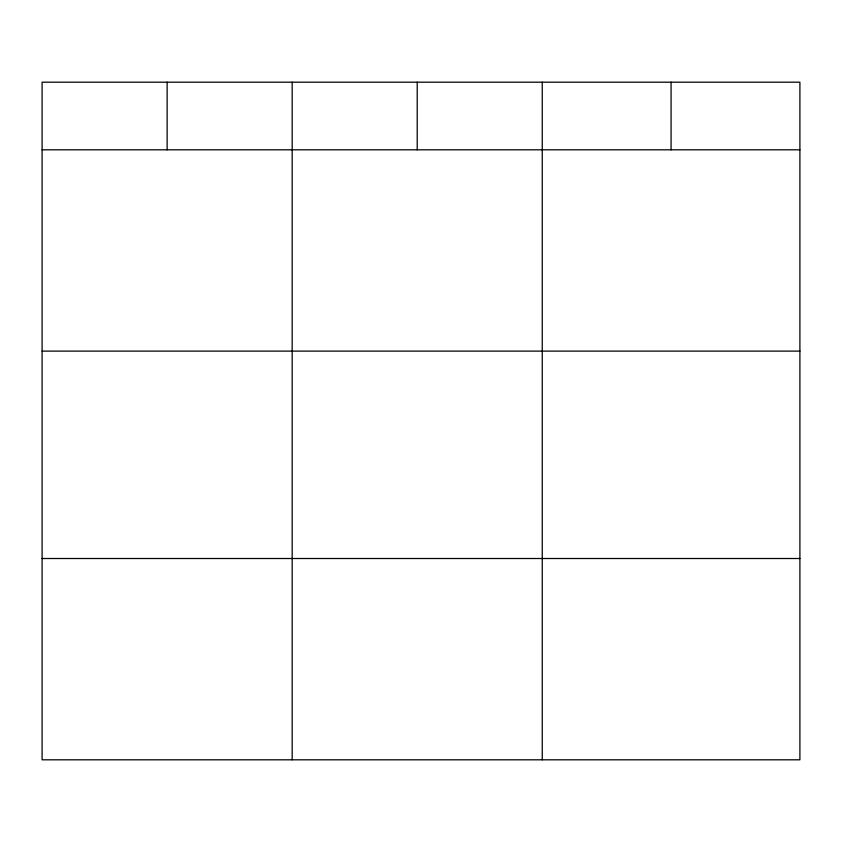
<?xml version="1.0" encoding="UTF-8"?>
<svg xmlns="http://www.w3.org/2000/svg" width="842" height="842" viewBox="0 0 842 842"><rect width="100%" height="100%" fill="white"/><g stroke="black" fill="none" stroke-linecap="round" stroke-linejoin="round"><path stroke-width="1.26" d="M799.9 351.114L799.9 82.19L42.1 82.19L42.1 759.81L799.9 759.81L799.9 351.114L42.1 351.114M42.1 149.813L799.9 149.813M42.1 558.509L799.9 558.509M671.074 82.19L671.074 149.813M542.248 82.19L542.248 759.81M417.211 82.19L417.211 149.813M292.174 82.19L292.174 759.81M167.137 82.19L167.137 149.813"/></g></svg>
